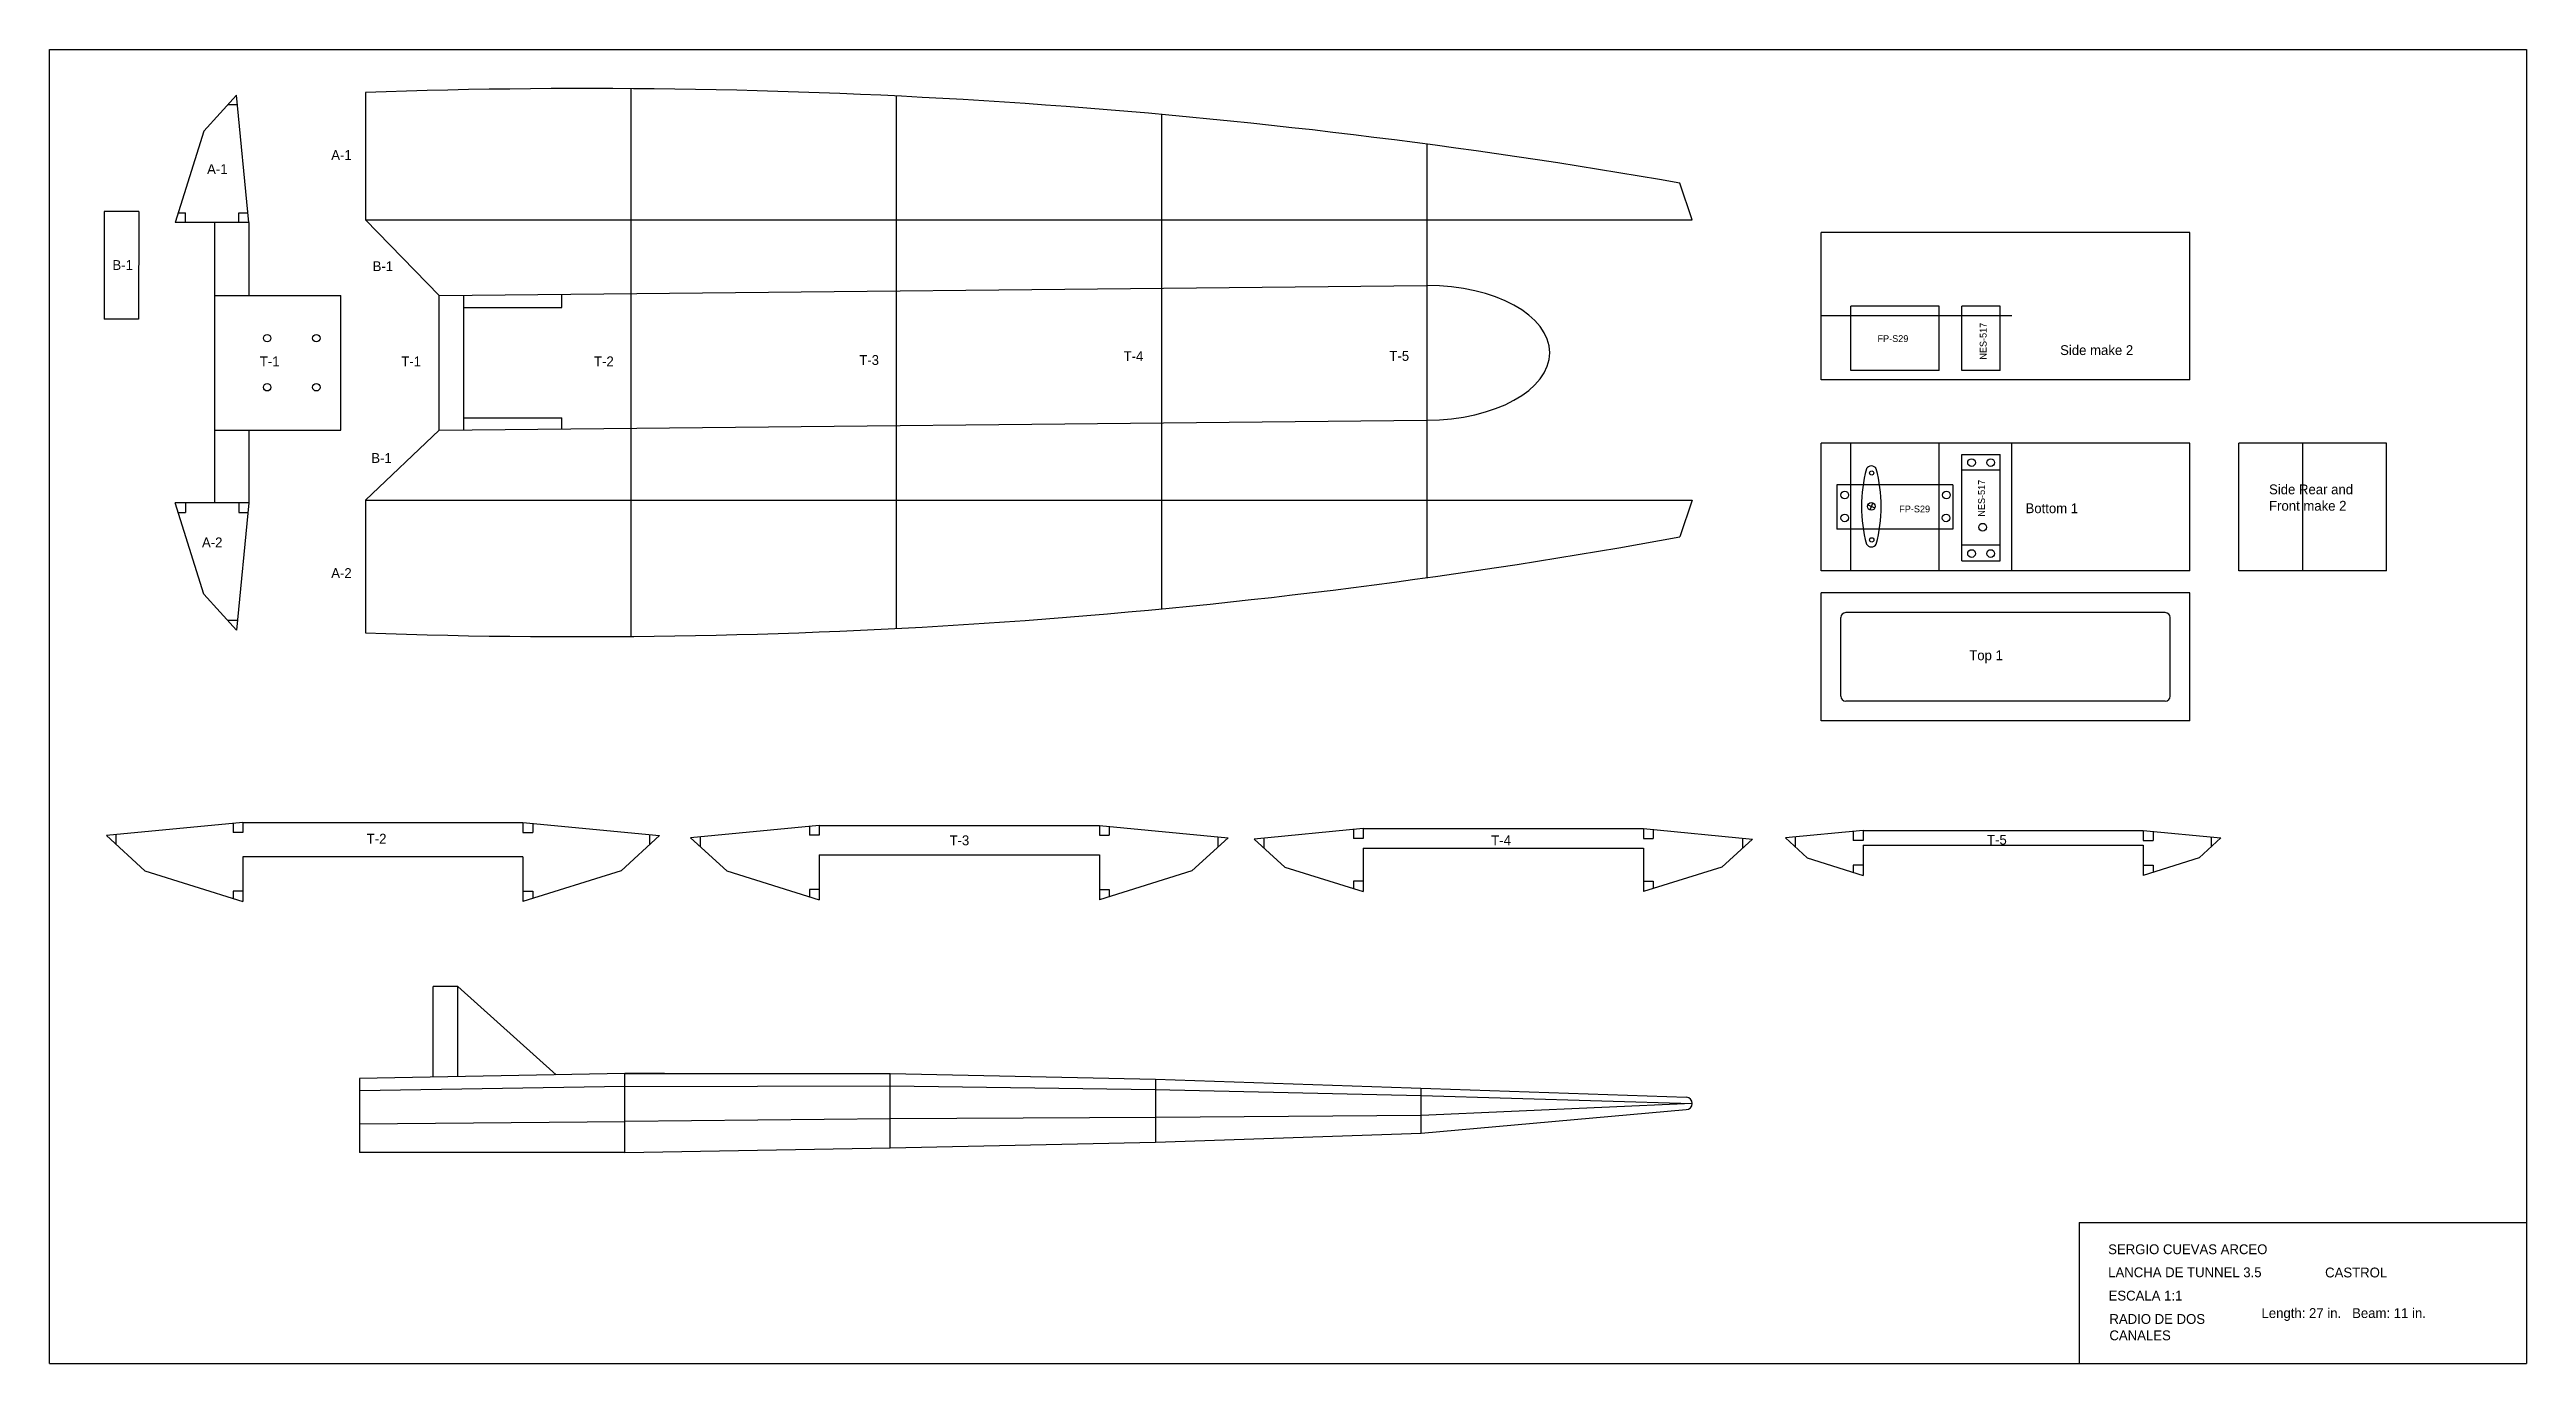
# Model space of a CAD drawing. Extents: x -49.6 to 0.8, y 6 to 32.7.
import ezdxf

# ---------------------------------------------------------------- set-up
doc = ezdxf.new("R2010")
doc.units = 0
doc.header["$MEASUREMENT"] = 0
doc.layers.get('0').update_dxf_attribs({"linetype": 'CONTINUOUS'})

msp = doc.modelspace()

# ---------------------------------------------------------------- linework, layer by layer
for p, q in [((-49.581, 5.973), (-49.581, 32.711)), ((-49.581, 32.711), (0.821, 32.711)), ((0.821, 32.711), (0.821, 5.973)), ((-8.283, 8.843), (0.821, 8.843)), ((-8.283, 8.843), (-8.283, 5.973)), ((-49.581, 5.973), (0.821, 5.973))]:
    msp.add_line(p, q)
at = {"color": 1}
for p, q in [((-45.777, 31.783), (-46.443, 31.051)), ((-45.527, 29.188), (-45.777, 31.783)), ((-43.154, 31.838), (-43.154, 29.244)), ((-37.754, 31.914), (-37.754, 20.767)), ((-32.354, 31.765), (-32.354, 20.929)), ((-45.757, 31.583), (-45.959, 31.583)), ((-26.954, 31.389), (-26.954, 21.328)), ((-46.443, 31.051), (-47.027, 29.188)), ((-21.554, 30.785), (-21.554, 21.963)), ((-48.467, 29.417), (-48.468, 27.221)), ((-47.767, 29.417), (-48.467, 29.417)), ((-47.767, 29.417), (-47.768, 27.221)), ((-46.964, 29.388), (-46.817, 29.388)), ((-46.817, 29.188), (-46.817, 29.388)), ((-45.727, 29.188), (-45.727, 29.388)), ((-45.727, 29.388), (-45.546, 29.388)), ((-41.654, 27.708), (-43.154, 29.244)), ((-45.527, 29.188), (-47.027, 29.188)), ((-46.227, 29.188), (-46.227, 23.488)), ((-45.527, 29.188), (-45.727, 29.188)), ((-45.527, 29.188), (-45.527, 27.708)), ((-47.768, 27.221), (-48.468, 27.221)), ((-46.227, 27.708), (-43.652, 27.708)), ((-43.652, 24.968), (-43.652, 27.708)), ((-41.654, 24.968), (-41.654, 27.708)), ((-46.227, 24.968), (-43.652, 24.968)), ((-45.526, 24.968), (-45.526, 23.488)), ((-41.654, 24.968), (-43.154, 23.544)), ((-46.443, 21.625), (-47.026, 23.488)), ((-45.526, 23.488), (-47.026, 23.488)), ((-46.964, 23.288), (-46.817, 23.288)), ((-46.817, 23.488), (-46.817, 23.288)), ((-45.526, 23.488), (-45.776, 20.894)), ((-45.727, 23.488), (-45.727, 23.288)), ((-45.526, 23.488), (-45.727, 23.488)), ((-45.727, 23.288), (-45.546, 23.288)), ((-43.154, 23.544), (-43.154, 20.838)), ((-45.776, 20.894), (-46.443, 21.625)), ((-45.757, 21.094), (-45.959, 21.094)), ((-45.647, 16.982), (-48.425, 16.714)), ((-48.425, 16.714), (-47.642, 16)), ((-48.225, 16.532), (-48.225, 16.733)), ((-45.847, 16.963), (-45.847, 16.781)), ((-45.647, 16.781), (-45.847, 16.781)), ((-45.647, 16.982), (-45.647, 16.781)), ((-45.647, 16.982), (-39.947, 16.982)), ((-39.947, 16.982), (-37.168, 16.714)), ((-39.947, 16.982), (-39.947, 16.781)), ((-39.947, 16.781), (-39.747, 16.781)), ((-39.747, 16.963), (-39.747, 16.781)), ((-37.168, 16.714), (-37.951, 16)), ((-37.368, 16.532), (-37.368, 16.733)), ((-33.917, 16.922), (-36.536, 16.67)), ((-36.536, 16.67), (-35.798, 15.997)), ((-36.336, 16.488), (-36.336, 16.689)), ((-34.117, 16.903), (-34.117, 16.721)), ((-33.917, 16.721), (-34.117, 16.721)), ((-33.917, 16.922), (-33.917, 16.721)), ((-33.917, 16.922), (-28.217, 16.922)), ((-28.217, 16.922), (-25.598, 16.67)), ((-28.217, 16.922), (-28.217, 16.721)), ((-28.217, 16.721), (-28.017, 16.721)), ((-28.017, 16.903), (-28.017, 16.721)), ((-25.598, 16.67), (-26.337, 15.997)), ((-25.798, 16.488), (-25.798, 16.689)), ((-22.847, 16.859), (-25.068, 16.645)), ((-25.068, 16.645), (-24.442, 16.075)), ((-24.868, 16.463), (-24.868, 16.664)), ((-23.047, 16.839), (-23.047, 16.658)), ((-22.847, 16.658), (-23.047, 16.658)), ((-22.847, 16.859), (-17.147, 16.859)), ((-22.847, 16.859), (-22.847, 16.658)), ((-17.147, 16.859), (-14.927, 16.645)), ((-17.147, 16.859), (-17.147, 16.658)), ((-17.147, 16.658), (-16.947, 16.658)), ((-16.947, 16.839), (-16.947, 16.658)), ((-14.927, 16.645), (-15.553, 16.075)), ((-15.127, 16.463), (-15.127, 16.664)), ((-12.677, 16.819), (-14.258, 16.666)), ((-14.258, 16.666), (-13.813, 16.26)), ((-14.058, 16.685), (-14.058, 16.484)), ((-12.877, 16.799), (-12.877, 16.618)), ((-12.677, 16.819), (-6.977, 16.819)), ((-12.677, 16.819), (-12.677, 16.618)), ((-6.977, 16.819), (-5.396, 16.666)), ((-6.977, 16.819), (-6.977, 16.618)), ((-6.777, 16.799), (-6.777, 16.618)), ((-5.396, 16.666), (-5.841, 16.26)), ((-5.596, 16.685), (-5.596, 16.484)), ((-39.947, 16.282), (-45.647, 16.282)), ((-45.647, 16.282), (-45.647, 15.375)), ((-39.947, 16.282), (-39.947, 15.375)), ((-33.917, 16.322), (-28.217, 16.322)), ((-33.917, 16.322), (-33.917, 15.408)), ((-28.217, 16.322), (-28.217, 15.408)), ((-22.847, 16.459), (-22.847, 15.575)), ((-22.847, 16.459), (-17.147, 16.459)), ((-17.147, 16.459), (-17.147, 15.575)), ((-13.813, 16.26), (-12.677, 15.904)), ((-12.677, 16.618), (-12.877, 16.618)), ((-12.677, 16.519), (-6.977, 16.519)), ((-12.677, 16.519), (-12.677, 15.904)), ((-6.977, 16.618), (-6.777, 16.618)), ((-6.977, 16.519), (-6.977, 15.904)), ((-5.841, 16.26), (-6.977, 15.904)), ((-47.642, 16), (-45.647, 15.375)), ((-37.951, 16), (-39.947, 15.375)), ((-35.798, 15.997), (-33.917, 15.408)), ((-26.337, 15.997), (-28.217, 15.408)), ((-24.442, 16.075), (-22.847, 15.575)), ((-23.047, 15.785), (-23.047, 15.638)), ((-22.847, 15.785), (-23.047, 15.785)), ((-15.553, 16.075), (-17.147, 15.575)), ((-17.147, 15.785), (-16.947, 15.785)), ((-16.947, 15.785), (-16.947, 15.638)), ((-12.877, 16.114), (-12.877, 15.967)), ((-12.677, 16.114), (-12.877, 16.114)), ((-6.977, 16.114), (-6.777, 16.114)), ((-6.777, 16.114), (-6.777, 15.967)), ((-45.847, 15.585), (-45.847, 15.438)), ((-45.647, 15.585), (-45.847, 15.585)), ((-39.947, 15.585), (-39.747, 15.585)), ((-39.747, 15.585), (-39.747, 15.438)), ((-33.917, 15.618), (-34.117, 15.618)), ((-34.117, 15.618), (-34.117, 15.471)), ((-28.217, 15.618), (-28.017, 15.618)), ((-28.017, 15.618), (-28.017, 15.471)), ((-41.773, 11.798), (-41.773, 13.644)), ((-43.273, 11.769), (-43.273, 10.269)), ((-37.873, 10.269), (-37.873, 11.875)), ((-32.473, 10.361), (-32.473, 11.875)), ((-27.066, 10.477), (-27.066, 11.76)), ((-21.673, 10.661), (-21.673, 11.575))]:
    msp.add_line(p, q, dxfattribs=at)
at = {"color": 5}
for p, q in [((-16.154, 29.244), (-16.404, 29.994)), ((-43.154, 29.244), (-16.154, 29.244)), ((-13.53, 25.99), (-13.53, 28.99)), ((-6.03, 28.99), (-13.53, 28.99)), ((-6.03, 25.99), (-6.03, 28.99)), ((-41.654, 27.708), (-21.554, 27.911)), ((-39.154, 27.458), (-39.154, 27.733)), ((-41.154, 24.973), (-41.154, 27.713)), ((-41.154, 27.458), (-39.154, 27.458)), ((-9.654, 27.29), (-13.53, 27.29)), ((-12.93, 26.18), (-12.93, 27.49)), ((-11.13, 27.49), (-12.93, 27.49)), ((-11.13, 26.18), (-11.13, 27.49)), ((-10.665, 26.18), (-10.665, 27.49)), ((-9.885, 27.49), (-10.665, 27.49)), ((-9.885, 26.18), (-9.885, 27.49)), ((-6.03, 25.99), (-13.53, 25.99)), ((-11.13, 26.18), (-12.93, 26.18)), ((-9.885, 26.18), (-10.665, 26.18)), ((-41.154, 25.218), (-39.154, 25.218)), ((-39.154, 24.993), (-39.154, 25.218)), ((-41.654, 24.968), (-21.554, 25.168)), ((-13.53, 22.103), (-13.53, 24.703)), ((-6.03, 24.703), (-13.53, 24.703)), ((-12.93, 22.103), (-12.93, 24.703)), ((-11.13, 22.103), (-11.13, 24.703)), ((-9.654, 22.103), (-9.654, 24.703)), ((-6.03, 22.103), (-6.03, 24.703)), ((-2.03, 24.703), (-5.03, 24.703)), ((-5.03, 22.103), (-5.03, 24.703)), ((-3.73, 22.103), (-3.73, 24.703)), ((-2.03, 22.103), (-2.03, 24.703)), ((-10.665, 22.307), (-10.665, 24.467)), ((-10.665, 24.467), (-9.885, 24.467)), ((-9.885, 22.307), (-9.885, 24.467)), ((-10.849, 23.853), (-13.211, 23.853)), ((-13.211, 23.853), (-13.211, 22.953)), ((-10.849, 23.853), (-10.849, 22.953)), ((-9.885, 24.152), (-10.665, 24.152)), ((-43.154, 23.544), (-16.154, 23.544)), ((-16.154, 23.544), (-16.404, 22.794)), ((-12.581, 23.445), (-12.438, 23.382)), ((-12.478, 23.485), (-12.541, 23.342)), ((-10.849, 22.953), (-13.211, 22.953)), ((-9.885, 22.622), (-10.665, 22.622)), ((-10.665, 22.307), (-9.885, 22.307)), ((-6.03, 22.103), (-13.53, 22.103)), ((-2.03, 22.103), (-5.03, 22.103)), ((-6.03, 21.652), (-13.53, 21.652)), ((-13.53, 19.052), (-13.53, 21.652)), ((-6.53, 21.252), (-13.03, 21.252)), ((-6.03, 19.052), (-6.03, 21.652)), ((-13.13, 19.552), (-13.13, 21.152)), ((-6.43, 19.552), (-6.43, 21.152)), ((-6.53, 19.452), (-13.03, 19.452)), ((-6.03, 19.052), (-13.53, 19.052)), ((-41.273, 13.644), (-41.773, 13.644)), ((-41.273, 11.808), (-41.273, 13.644)), ((-41.273, 13.644), (-39.273, 11.848)), ((-37.873, 11.875), (-43.273, 11.769)), ((-37.873, 11.608), (-43.268, 11.519)), ((-37.873, 11.875), (-32.473, 11.875)), ((-37.069, 11.875), (-37.873, 11.875)), ((-37.873, 11.608), (-32.478, 11.623)), ((-32.478, 11.623), (-27.08, 11.546)), ((-32.473, 11.875), (-27.073, 11.76)), ((-27.073, 11.76), (-16.273, 11.391)), ((-27.08, 11.546), (-21.673, 11.423)), ((-21.673, 11.423), (-16.153, 11.266)), ((-16.153, 11.266), (-21.673, 11.018)), ((-21.673, 10.661), (-16.281, 11.141)), ((-43.271, 10.852), (-37.871, 10.894)), ((-32.471, 10.95), (-37.871, 10.894)), ((-27.066, 10.976), (-32.471, 10.95)), ((-27.073, 10.476), (-21.673, 10.661)), ((-21.673, 11.018), (-27.066, 10.976)), ((-37.873, 10.269), (-43.273, 10.269)), ((-37.873, 10.269), (-32.473, 10.361)), ((-32.473, 10.361), (-27.073, 10.476))]:
    msp.add_line(p, q, dxfattribs=at)
at = {"color": 7}
msp.add_line((-21.554, 23.544), (-21.554, 21.963), dxfattribs=at)
at = {"color": 5}
for centre, radius in [((-45.152, 26.838), 0.075), ((-44.152, 26.838), 0.075), ((-45.152, 25.838), 0.075), ((-44.152, 25.838), 0.075), ((-10.471, 24.305), 0.078), ((-10.08, 24.305), 0.078), ((-13.05, 23.645), 0.078), ((-12.502, 24.094), 0.0418), ((-10.982, 23.645), 0.078), ((-13.05, 23.18), 0.078), ((-12.509, 23.413), 0.078), ((-10.988, 23.18), 0.078), ((-12.502, 22.733), 0.0442), ((-10.245, 22.991), 0.078), ((-10.471, 22.455), 0.078), ((-10.08, 22.455), 0.078)]:
    msp.add_circle(centre, radius, dxfattribs=at)
for centre, radius, start, end in [((-38.635, -97.528), 129.445, 80.11098, 92.0007), ((-12.509, 24.116), 0.12, 33.2206, 146.7794), ((-9.719, 23.413), 2.99, 165.1235, 194.8765), ((-15.299, 23.413), 2.99, 345.1231, 14.8769), ((-38.807, 145.295), 124.532, 267.9993, 280.36346), ((-12.509, 22.707), 0.117, 211.4922, 328.5078), ((-13.03, 21.152), 0.1, 90, 180), ((-6.53, 21.152), 0.1, 0, 90), ((-13.03, 19.552), 0.1, 180, 270), ((-6.53, 19.552), 0.1, 270, 0), ((-16.278, 11.266), 0.125, 268.6382, 87.4447)]:
    msp.add_arc(centre, radius, start, end, dxfattribs=at)
msp.add_ellipse((-21.554, 26.541), major_axis=(2.5, 0), ratio=0.548, start_param=-1.570796, end_param=1.570796, dxfattribs=at)

# ---------------------------------------------------------------- texts
for s, p in [('SERGIO CUEVAS ARCEO', (-7.69, 8.197)), ('LANCHA DE TUNNEL 3.5', (-7.69, 7.728)), ('ESCALA 1:1', (-7.682, 7.253)), ('Length: 27 in.   Beam: 11 in.', (-4.57, 6.898)), ('CANALES', (-7.665, 6.445)), ('RADIO DE DOS', (-7.665, 6.778))]:
    msp.add_text(s, height=0.2).set_placement(p)
at = {"char_height": 0.2, "attachment_point": 1}
for s, insert, width in [('A-1', (-46.375, 30.377), 0.62838), ('A-1', (-43.849, 30.664), 0.62838), ('B-1', (-48.301, 28.426), 0.62838), ('B-1', (-43.006, 28.401), 0.62838), ('T-1', (-45.302, 26.465), 0.62838), ('T-1', (-42.424, 26.465), 0.62838), ('Side make 2', (-8.668, 26.694), 2.08249), ('Side make 2', (-8.668, 26.694), 2.08249), ('B-1', (-43.033, 24.499), 0.62838), ('Side Rear and Front make 2', (-4.417, 23.86), 2.08249), ('Bottom 1', (-9.372, 23.476), 1.70496), ('A-2', (-46.479, 22.781), 0.62838), ('A-2', (-43.849, 22.157), 0.62838), ('Top 1', (-10.517, 20.484), 1.70496), ('CASTROL', (-3.276, 7.924), 0.4305)]:
    msp.add_mtext(s, dxfattribs=dict(at, insert=insert, width=width))
at = {"color": 7, "attachment_point": 1}
for s, insert, char_height, width in [('FP-S29', (-12.384, 26.898), 0.1384, 0.68574), ('T-2', (-38.501, 26.466), 0.2, 0.62838), ('T-3', (-33.104, 26.492), 0.2, 0.62838), ('T-4', (-27.726, 26.57), 0.2, 0.62838), ('T-5', (-22.316, 26.576), 0.2, 0.62838), ('FP-S29', (-11.942, 23.431), 0.1384, 0.68574), ('T-2', (-43.126, 16.751), 0.2, 0.62838), ('T-3', (-31.267, 16.718), 0.2, 0.62838), ('T-4', (-20.245, 16.717), 0.2, 0.62838), ('T-5', (-10.155, 16.73), 0.2, 0.62838)]:
    msp.add_mtext(s, dxfattribs=dict(at, insert=insert, char_height=char_height, width=width))
at = {"color": 7, "char_height": 0.1384, "width": 0.68574, "attachment_point": 1, "rotation": 90}
for insert in [(-10.303, 26.4), (-10.337, 23.205)]:
    msp.add_mtext('NES-517', dxfattribs=dict(at, insert=insert))

doc.saveas('drawing.dxf')
